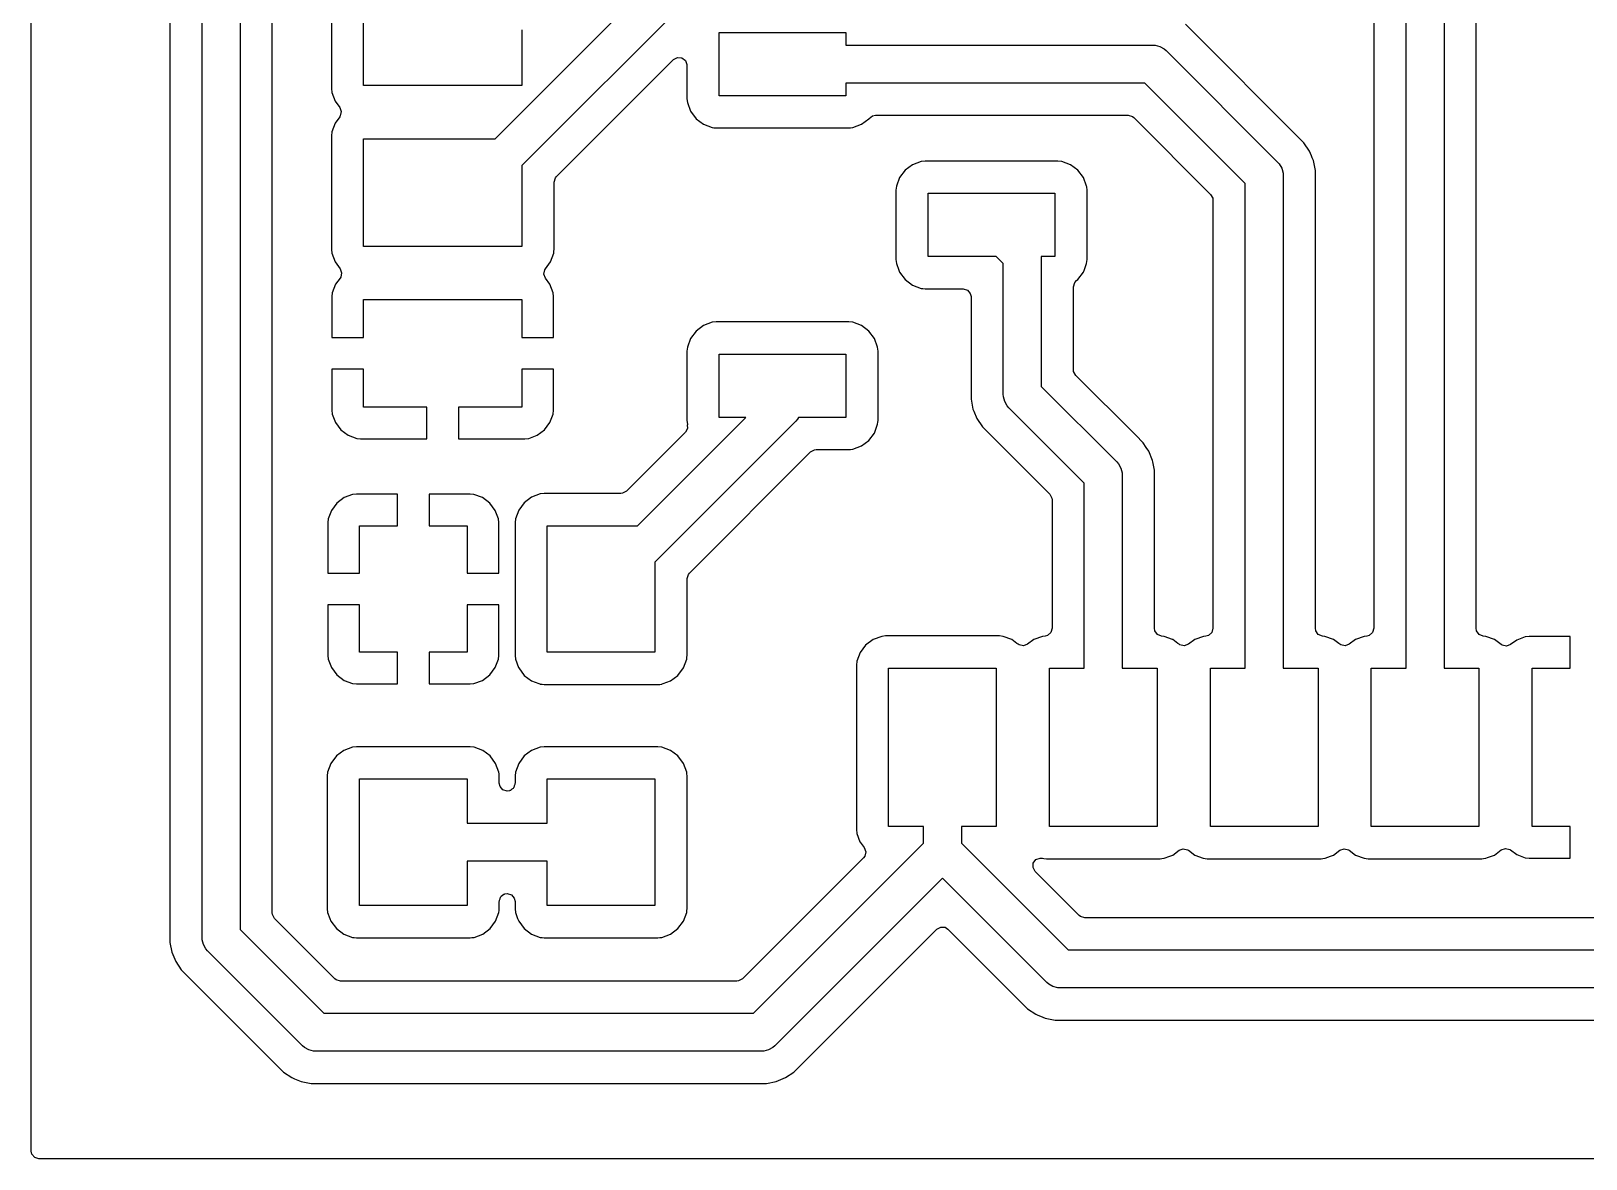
# Model space of a CAD drawing. Extents: x 0.5 to 45, y 0.5 to 33.
# Drawn here: x 0.5 to 25.05, y 0.5 to 18.31 of the extents above; entities that cross this region are included whole.
import ezdxf

# ---------------------------------------------------------------- set-up
doc = ezdxf.new("R2010")
doc.units = 0
doc.layers.add('BLACK', color=7, linetype='CONTINUOUS')

msp = doc.modelspace()

# ---------------------------------------------------------------- linework, layer by layer
at = {"layer": 'BLACK', "linetype": 'CONTINUOUS'}
for p, q in [((23.3185, 8.879575), (23.3185, 24.861801)), ((0.5005, 0.6245), (0.5005, 24.579635)), ((2.6915, 24.579635), (2.6915, 3.920366)), ((3.2, 4), (3.2, 24.5)), ((3.8, 24.375736), (3.8, 4.124264)), ((21.7015, 24.528746), (21.7015, 8.879575)), ((4.3085, 12.322156), (4.3085, 24.113746)), ((22.21, 8.25), (22.21, 23.75)), ((22.81, 23.75), (22.81, 8.25)), ((7.825736, 16.61), (11.757513, 20.541777)), ((12.093909, 20.029645), (8.25, 16.185736)), ((5.2415, 19.198655), (5.2415, 17.401346)), ((5.75, 17.45), (5.75, 19.15)), ((20.598003, 16.54539), (18.725747, 18.417646)), ((8.25, 18.330584), (8.25, 17.45)), ((11.364797, 17.289645), (11.364797, 18.289645)), ((11.364797, 18.289645), (13.364797, 18.289645)), ((13.364797, 18.289645), (13.364797, 18.089645)), ((13.364797, 18.089645), (18.210355, 18.089645)), ((18.210355, 18.089645), (18.249513, 18.087078)), ((18.249513, 18.087078), (18.32516, 18.066809)), ((18.32516, 18.066809), (18.392983, 18.027651)), ((18.392983, 18.027651), (18.422487, 18.001777)), ((18.422487, 18.001777), (20.182132, 16.242132)), ((8.794819, 16.011427), (10.644616, 17.861224)), ((10.644616, 17.861224), (10.705939, 17.894709)), ((10.705939, 17.894709), (10.775631, 17.889725)), ((10.775631, 17.889725), (10.831564, 17.847853)), ((10.831564, 17.847853), (10.855981, 17.782389)), ((10.855981, 17.782389), (10.856297, 17.773543)), ((10.856297, 17.773543), (10.856297, 17.240991)), ((8.25, 17.45), (5.75, 17.45)), ((18.086091, 17.489645), (13.364797, 17.489645)), ((13.364797, 17.489645), (13.364797, 17.289645)), ((19.67, 15.905736), (18.086091, 17.489645)), ((5.2415, 17.401346), (5.248011, 17.340798)), ((5.248011, 17.340798), (5.248011, 17.340796)), ((5.248011, 17.340796), (5.299111, 17.203796)), ((5.299111, 17.203796), (5.373585, 17.104311)), ((10.856297, 17.240991), (10.862808, 17.180443)), ((13.364797, 17.289645), (11.364797, 17.289645)), ((5.373585, 16.955689), (5.299111, 16.856205)), ((5.373585, 17.104311), (5.398002, 17.038846)), ((5.38315, 16.970573), (5.373585, 16.955689)), ((5.398002, 17.038846), (5.38315, 16.970573)), ((10.862808, 17.180443), (10.862808, 17.180441)), ((10.862808, 17.180441), (10.913908, 17.043442)), ((10.913908, 17.043442), (10.913908, 17.043441)), ((10.913908, 17.043441), (11.001536, 16.926384)), ((13.731854, 16.931456), (13.787787, 16.973327)), ((13.787787, 16.973327), (13.831121, 16.981145)), ((13.831121, 16.981145), (17.824101, 16.981145)), ((17.824101, 16.981145), (17.89114, 16.96146)), ((17.89114, 16.96146), (17.911782, 16.944826)), ((17.911782, 16.944826), (19.125181, 15.731427)), ((5.248011, 16.719203), (5.2415, 16.658655)), ((5.299111, 16.856205), (5.248011, 16.719205)), ((5.248011, 16.719205), (5.248011, 16.719203)), ((11.001536, 16.926384), (11.118593, 16.838756)), ((11.118593, 16.838756), (11.255596, 16.787656)), ((11.255596, 16.787656), (11.282847, 16.784727)), ((11.282847, 16.784727), (11.316142, 16.781146)), ((11.316142, 16.781146), (11.316159, 16.781145)), ((11.316159, 16.781145), (13.413435, 16.781145)), ((13.413435, 16.781145), (13.413451, 16.781146)), ((13.413451, 16.781146), (13.440489, 16.784054)), ((13.440489, 16.784054), (13.473998, 16.787656)), ((13.473998, 16.787656), (13.611001, 16.838756)), ((13.611001, 16.838756), (13.728058, 16.926384)), ((13.728058, 16.926384), (13.731854, 16.931456)), ((5.2415, 16.658655), (5.2415, 14.861346)), ((5.75, 14.91), (5.75, 16.61)), ((5.75, 16.61), (7.825736, 16.61)), ((20.68648, 16.412974), (20.598003, 16.54539)), ((14.555592, 16.251634), (14.418592, 16.200534)), ((14.555594, 16.251634), (14.555592, 16.251634)), ((14.616142, 16.258145), (14.555594, 16.251634)), ((14.616159, 16.258145), (14.616142, 16.258145)), ((16.713435, 16.258145), (14.616159, 16.258145)), ((16.713451, 16.258145), (16.713435, 16.258145)), ((16.774, 16.251634), (16.713451, 16.258145)), ((16.911001, 16.200534), (16.774, 16.251634)), ((20.182132, 16.242132), (20.208006, 16.212628)), ((20.208006, 16.212628), (20.247164, 16.144805)), ((20.686484, 16.412968), (20.68648, 16.412974)), ((20.686486, 16.412962), (20.686484, 16.412968)), ((20.686487, 16.412961), (20.686486, 16.412962)), ((20.716956, 16.339402), (20.686487, 16.412961)), ((20.716956, 16.339401), (20.716956, 16.339402)), ((20.729578, 16.308927), (20.716956, 16.339401)), ((20.74743, 16.265831), (20.729578, 16.308927)), ((20.762528, 16.189927), (20.74743, 16.265831)), ((8.25, 16.185736), (8.25, 14.91)), ((8.7585, 15.923746), (8.778185, 15.990785)), ((8.778185, 15.990785), (8.794819, 16.011427)), ((14.213908, 15.99585), (14.162808, 15.85885)), ((14.301536, 16.112906), (14.213908, 15.99585)), ((14.418592, 16.200534), (14.301536, 16.112906)), ((17.028058, 16.112906), (16.911001, 16.200534)), ((17.115686, 15.995849), (17.028058, 16.112906)), ((17.166786, 15.858846), (17.115686, 15.995849)), ((20.247164, 16.144805), (20.267433, 16.069158)), ((20.267433, 16.069158), (20.27, 16.03)), ((20.27, 16.03), (20.27, 8.25)), ((20.778499, 16.109635), (20.762528, 16.189927)), ((20.7785, 16.109631), (20.778499, 16.109635)), ((20.7785, 8.879575), (20.7785, 16.109631)), ((8.7585, 14.861363), (8.7585, 15.923746)), ((14.162808, 15.858848), (14.156297, 15.7983)), ((14.156297, 15.7983), (14.156297, 14.700991)), ((14.162808, 15.85885), (14.162808, 15.858848)), ((14.664797, 14.749645), (14.664797, 15.749645)), ((14.664797, 15.749645), (16.664797, 15.749645)), ((16.664797, 15.749645), (16.664797, 14.749645)), ((17.167626, 15.851031), (17.166786, 15.858846)), ((17.173296, 15.7983), (17.167626, 15.851031)), ((17.173297, 15.798283), (17.173296, 15.7983)), ((17.173297, 14.701008), (17.173297, 15.798283)), ((19.125181, 15.731427), (19.158666, 15.670104)), ((19.67, 8.25), (19.67, 15.905736)), ((19.158666, 15.670104), (19.1615, 15.643746)), ((19.1615, 15.643746), (19.1615, 8.879575)), ((5.2415, 14.861346), (5.248011, 14.800798)), ((5.248011, 14.800798), (5.248011, 14.800796)), ((5.248011, 14.800796), (5.299111, 14.663796)), ((8.25, 14.91), (5.75, 14.91)), ((8.700889, 14.663796), (8.751989, 14.800799)), ((8.751989, 14.800799), (8.755591, 14.834308)), ((8.755591, 14.834308), (8.758499, 14.861346)), ((8.758499, 14.861346), (8.7585, 14.861363)), ((15.740533, 14.749645), (14.664797, 14.749645)), ((15.85, 14.640178), (15.740533, 14.749645)), ((16.664797, 14.749645), (16.45, 14.749645)), ((16.45, 14.749645), (16.45, 12.699264)), ((5.299111, 14.663796), (5.378893, 14.55722)), ((5.378893, 14.55722), (5.40331, 14.491755)), ((5.40331, 14.491755), (5.388458, 14.423482)), ((8.596689, 14.474062), (8.61154, 14.542335)), ((8.61154, 14.542335), (8.621099, 14.557211)), ((8.621099, 14.557211), (8.700889, 14.663796)), ((14.156297, 14.700991), (14.162808, 14.640443)), ((14.162808, 14.640443), (14.162808, 14.640441)), ((14.162808, 14.640441), (14.202823, 14.53316)), ((14.202823, 14.53316), (14.213908, 14.503441)), ((14.213908, 14.503441), (14.301536, 14.386384)), ((15.85, 12.575), (15.85, 14.640178)), ((17.028058, 14.386384), (17.115686, 14.503441)), ((17.115686, 14.503441), (17.131836, 14.546739)), ((17.131836, 14.546739), (17.166785, 14.640441)), ((17.166785, 14.640442), (17.166786, 14.640444)), ((17.166785, 14.640441), (17.166785, 14.640442)), ((17.166786, 14.640444), (17.170388, 14.673953)), ((17.170388, 14.673953), (17.173296, 14.700991)), ((17.173296, 14.700991), (17.173297, 14.701008)), ((5.306645, 14.312087), (5.256403, 14.17738)), ((5.306647, 14.31209), (5.306645, 14.312087)), ((5.378893, 14.408598), (5.306647, 14.31209)), ((5.388458, 14.423482), (5.378893, 14.408598)), ((8.621106, 14.408598), (8.596689, 14.474062)), ((8.693353, 14.312089), (8.621106, 14.408598)), ((8.693354, 14.312087), (8.693353, 14.312089)), ((8.743596, 14.17738), (8.693354, 14.312087)), ((14.301536, 14.386384), (14.418593, 14.298756)), ((14.418593, 14.298756), (14.555596, 14.247656)), ((14.555596, 14.247656), (14.582847, 14.244727)), ((14.582847, 14.244727), (14.616142, 14.241146)), ((14.616142, 14.241146), (14.616159, 14.241145)), ((14.616159, 14.241145), (15.2175, 14.241145)), ((15.2175, 14.241145), (15.284539, 14.22146)), ((16.9585, 14.272244), (16.978185, 14.339283)), ((16.9585, 12.961254), (16.9585, 14.272244)), ((16.978185, 14.339283), (17.008192, 14.371513)), ((17.008192, 14.371513), (17.028055, 14.386382)), ((17.028054, 14.386382), (17.028058, 14.386384)), ((17.028055, 14.386382), (17.028054, 14.386382)), ((5.256401, 14.177373), (5.25, 14.117845)), ((5.25, 14.117845), (5.25, 13.47)), ((5.256403, 14.17738), (5.256401, 14.177373)), ((5.75, 13.47), (5.75, 14.07)), ((5.75, 14.07), (8.25, 14.07)), ((8.25, 14.07), (8.25, 13.47)), ((8.743598, 14.177373), (8.743596, 14.17738)), ((8.749999, 14.117845), (8.743598, 14.177373)), ((8.75, 14.117828), (8.749999, 14.117845)), ((8.75, 13.47), (8.75, 14.117828)), ((15.284539, 14.22146), (15.330294, 14.168656)), ((15.330294, 14.168656), (15.3415, 14.117145)), ((15.3415, 14.117145), (15.3415, 12.495366)), ((11.001536, 13.572906), (10.913908, 13.45585)), ((11.118592, 13.660534), (11.001536, 13.572906)), ((11.255592, 13.711634), (11.118592, 13.660534)), ((11.255594, 13.711634), (11.255592, 13.711634)), ((11.316142, 13.718145), (11.255594, 13.711634)), ((11.316159, 13.718145), (11.316142, 13.718145)), ((13.413435, 13.718145), (11.316159, 13.718145)), ((13.413451, 13.718145), (13.413435, 13.718145)), ((13.474, 13.711634), (13.413451, 13.718145)), ((13.611001, 13.660534), (13.474, 13.711634)), ((13.728058, 13.572906), (13.611001, 13.660534)), ((13.815686, 13.455849), (13.728058, 13.572906)), ((5.25, 13.47), (5.75, 13.47)), ((8.25, 13.47), (8.75, 13.47)), ((10.862808, 13.318848), (10.856297, 13.2583)), ((10.856297, 13.2583), (10.856297, 12.160991)), ((10.913908, 13.45585), (10.862808, 13.31885)), ((10.862808, 13.31885), (10.862808, 13.318848)), ((13.866786, 13.318846), (13.815686, 13.455849)), ((13.869954, 13.289375), (13.866786, 13.318846)), ((13.873296, 13.2583), (13.869954, 13.289375)), ((13.873297, 13.258283), (13.873296, 13.2583)), ((13.873297, 12.161008), (13.873297, 13.258283)), ((11.364797, 12.209645), (11.364797, 13.209645)), ((11.364797, 13.209645), (13.364797, 13.209645)), ((13.364797, 13.209645), (13.364797, 12.209645)), ((5.75, 12.97), (5.25, 12.97)), ((5.25, 12.97), (5.25, 12.322156)), ((5.75, 12.37), (5.75, 12.97)), ((8.75, 12.97), (8.25, 12.97)), ((8.25, 12.97), (8.25, 12.37)), ((8.75, 12.322173), (8.75, 12.97)), ((16.961334, 12.934896), (16.9585, 12.961254)), ((16.994819, 12.873573), (16.961334, 12.934896)), ((17.941047, 11.927344), (16.994819, 12.873573)), ((15.852567, 12.535842), (15.85, 12.575)), ((15.872836, 12.460195), (15.852567, 12.535842)), ((16.45, 12.699264), (17.642132, 11.507132)), ((4.3085, 10.547828), (4.3085, 12.322156)), ((5.25, 12.322156), (5.256401, 12.262628)), ((6.75, 12.37), (5.75, 12.37)), ((6.75, 11.87), (6.75, 12.37)), ((8.25, 12.37), (7.25, 12.37)), ((7.25, 12.37), (7.25, 11.87)), ((8.743598, 12.262628), (8.749999, 12.322156)), ((8.749999, 12.322156), (8.75, 12.322173)), ((15.3415, 12.495366), (15.372568, 12.339176)), ((15.372568, 12.339176), (15.372571, 12.339165)), ((15.372571, 12.339165), (15.385272, 12.308506)), ((15.385272, 12.308506), (15.385273, 12.3085)), ((15.385273, 12.3085), (15.385274, 12.3085)), ((15.385274, 12.3085), (15.433516, 12.192032)), ((15.911994, 12.392372), (15.872836, 12.460195)), ((15.937868, 12.362868), (15.911994, 12.392372)), ((17.13, 11.170736), (15.937868, 12.362868)), ((5.256401, 12.262628), (5.256403, 12.262621)), ((5.256403, 12.262621), (5.306645, 12.127914)), ((5.306645, 12.127914), (5.306649, 12.127907)), ((5.306649, 12.127907), (5.392809, 12.012813)), ((8.60719, 12.012813), (8.69335, 12.127907)), ((8.69335, 12.127907), (8.693354, 12.127914)), ((8.693354, 12.127914), (8.743596, 12.262621)), ((8.743596, 12.262621), (8.743598, 12.262628)), ((10.075736, 10.5), (11.785381, 12.209645)), ((12.576929, 12.152665), (10.35, 9.925736)), ((10.865545, 12.036777), (10.832061, 11.975454)), ((10.856297, 12.160991), (10.862808, 12.100443)), ((10.864593, 12.092887), (10.861582, 12.092176)), ((10.861582, 12.092176), (10.865545, 12.036777)), ((10.862808, 12.100443), (10.864593, 12.092887)), ((11.785381, 12.209645), (11.364797, 12.209645)), ((12.602803, 12.182169), (12.576929, 12.152665)), ((12.618666, 12.209645), (12.602803, 12.182169)), ((13.364797, 12.209645), (12.618666, 12.209645)), ((13.815686, 11.963441), (13.866786, 12.100444)), ((13.866786, 12.100444), (13.870388, 12.133953)), ((13.870388, 12.133953), (13.873296, 12.160991)), ((13.873296, 12.160991), (13.873297, 12.161008)), ((15.433516, 12.192032), (15.433517, 12.192029)), ((15.433517, 12.192029), (15.521996, 12.059612)), ((15.521996, 12.059612), (15.521999, 12.059608)), ((15.521999, 12.059608), (16.585181, 10.996428)), ((5.392809, 12.012813), (5.392812, 12.01281)), ((5.392812, 12.01281), (5.507906, 11.92665)), ((5.507906, 11.92665), (5.507913, 11.926646)), ((5.507913, 11.926646), (5.64262, 11.876404)), ((5.64262, 11.876404), (5.642627, 11.876402)), ((5.642627, 11.876402), (5.702155, 11.870001)), ((5.702155, 11.870001), (5.702172, 11.87)), ((5.702172, 11.87), (6.75, 11.87)), ((7.25, 11.87), (8.297828, 11.87)), ((8.297828, 11.87), (8.297844, 11.870001)), ((8.297844, 11.870001), (8.357372, 11.876402)), ((8.357372, 11.876402), (8.357379, 11.876404)), ((8.357379, 11.876404), (8.492086, 11.926646)), ((8.492086, 11.926646), (8.492093, 11.92665)), ((8.492093, 11.92665), (8.607187, 12.01281)), ((8.607187, 12.01281), (8.60719, 12.012813)), ((10.83206, 11.975453), (9.901427, 11.044819)), ((10.832061, 11.975454), (10.83206, 11.975453)), ((13.611001, 11.758756), (13.728058, 11.846384)), ((13.728058, 11.846384), (13.815686, 11.963441)), ((17.94107, 11.927323), (17.941047, 11.927344)), ((18.057998, 11.810395), (17.94107, 11.927323)), ((18.058003, 11.810389), (18.057998, 11.810395)), ((18.107177, 11.736794), (18.058003, 11.810389)), ((10.894819, 9.751427), (12.808218, 11.664826)), ((12.808218, 11.664826), (12.869541, 11.698311)), ((12.869541, 11.698311), (12.895899, 11.701145)), ((12.895899, 11.701145), (13.413435, 11.701145)), ((13.413435, 11.701145), (13.413451, 11.701146)), ((13.413451, 11.701146), (13.440489, 11.704054)), ((13.440489, 11.704054), (13.473998, 11.707656)), ((13.473998, 11.707656), (13.611001, 11.758756)), ((18.146483, 11.677969), (18.107177, 11.736794)), ((18.146483, 11.677968), (18.146483, 11.677969)), ((18.20743, 11.530831), (18.146483, 11.677968)), ((17.642132, 11.507132), (17.668006, 11.477628)), ((17.668006, 11.477628), (17.707164, 11.409805)), ((17.707164, 11.409805), (17.727433, 11.334158)), ((17.727433, 11.334158), (17.73, 11.295)), ((17.73, 11.295), (17.73, 8.25)), ((18.21179, 11.50891), (18.20743, 11.530831)), ((18.238499, 11.374635), (18.21179, 11.50891)), ((18.2385, 11.374631), (18.238499, 11.374635)), ((18.2385, 8.879575), (18.2385, 11.374631)), ((17.13, 8.25), (17.13, 11.170736)), ((5.32761, 10.857188), (5.24145, 10.742094)), ((5.327613, 10.857191), (5.32761, 10.857188)), ((5.442707, 10.943351), (5.327613, 10.857191)), ((5.442714, 10.943355), (5.442707, 10.943351)), ((5.577421, 10.993597), (5.442714, 10.943355)), ((5.577428, 10.993599), (5.577421, 10.993597)), ((5.636956, 11), (5.577428, 10.993599)), ((6.284801, 11), (5.636956, 11)), ((6.284801, 10.5), (6.284801, 11)), ((7.432645, 11), (6.784801, 11)), ((6.784801, 11), (6.784801, 10.5)), ((7.492173, 10.993599), (7.432645, 11)), ((7.49218, 10.993597), (7.492173, 10.993599)), ((7.626887, 10.943355), (7.49218, 10.993597)), ((7.626894, 10.943351), (7.626887, 10.943355)), ((7.741988, 10.857191), (7.626894, 10.943351)), ((7.741991, 10.857188), (7.741988, 10.857191)), ((7.828151, 10.742094), (7.741991, 10.857188)), ((8.286739, 10.863261), (8.199111, 10.746205)), ((8.403795, 10.950889), (8.286739, 10.863261)), ((8.540795, 11.001989), (8.403795, 10.950889)), ((8.540797, 11.001989), (8.540795, 11.001989)), ((8.601345, 11.0085), (8.540797, 11.001989)), ((9.813746, 11.0085), (8.601345, 11.0085)), ((9.840104, 11.011334), (9.813746, 11.0085)), ((9.901427, 11.044819), (9.840104, 11.011334)), ((16.585181, 10.996428), (16.618666, 10.935105)), ((16.618666, 10.935105), (16.6215, 10.908747)), ((16.6215, 10.908747), (16.6215, 8.879575)), ((5.191202, 10.607373), (5.184802, 10.547847)), ((5.191204, 10.60738), (5.191202, 10.607373)), ((5.241446, 10.742087), (5.191204, 10.60738)), ((5.24145, 10.742094), (5.241446, 10.742087)), ((7.828155, 10.742087), (7.828151, 10.742094)), ((7.878397, 10.60738), (7.828155, 10.742087)), ((7.878399, 10.607373), (7.878397, 10.60738)), ((7.884713, 10.548655), (7.878399, 10.607373)), ((8.148011, 10.609203), (8.1415, 10.548655)), ((8.199111, 10.746205), (8.148011, 10.609205)), ((8.148011, 10.609205), (8.148011, 10.609203)), ((4.3085, 8.452156), (4.3085, 10.547828)), ((5.184802, 10.547847), (5.184801, 10.547828)), ((5.184801, 10.547828), (5.184801, 9.75)), ((5.684801, 9.75), (5.684801, 10.5)), ((5.684801, 10.5), (6.284801, 10.5)), ((6.784801, 10.5), (7.384801, 10.5)), ((7.384801, 10.5), (7.384801, 9.75)), ((7.884801, 10.547836), (7.884713, 10.548655)), ((7.884801, 9.75), (7.884801, 10.547836)), ((8.1415, 10.548655), (8.1415, 8.451346)), ((8.65, 8.5), (8.65, 10.5)), ((8.65, 10.5), (10.075736, 10.5)), ((10.35, 9.925736), (10.35, 8.5)), ((5.184801, 9.75), (5.684801, 9.75)), ((7.384801, 9.75), (7.884801, 9.75)), ((10.8585, 9.663746), (10.878185, 9.730785)), ((10.8585, 8.451363), (10.8585, 9.663746)), ((10.878185, 9.730785), (10.894819, 9.751427)), ((5.684801, 9.25), (5.184801, 9.25)), ((5.184801, 9.25), (5.184801, 8.452156)), ((5.684801, 8.5), (5.684801, 9.25)), ((7.884801, 9.25), (7.384801, 9.25)), ((7.384801, 9.25), (7.384801, 8.5)), ((7.884801, 8.452173), (7.884801, 9.25)), ((16.6215, 8.879575), (16.601815, 8.812536)), ((18.244845, 8.840419), (18.2385, 8.879575)), ((18.284692, 8.783025), (18.244845, 8.840419)), ((19.1615, 8.879575), (19.141815, 8.812536)), ((20.784845, 8.840419), (20.7785, 8.879575)), ((20.824692, 8.783025), (20.784845, 8.840419)), ((21.7015, 8.879575), (21.681815, 8.812536)), ((23.324845, 8.840419), (23.3185, 8.879575)), ((23.364692, 8.783025), (23.324845, 8.840419)), ((13.676739, 8.613261), (13.589111, 8.496205)), ((13.793795, 8.700889), (13.676739, 8.613261)), ((13.930795, 8.751989), (13.793795, 8.700889)), ((13.930797, 8.751989), (13.930795, 8.751989)), ((13.991345, 8.7585), (13.930797, 8.751989)), ((13.991362, 8.7585), (13.991345, 8.7585)), ((15.788638, 8.7585), (13.991362, 8.7585)), ((15.788654, 8.7585), (15.788638, 8.7585)), ((15.849203, 8.751989), (15.788654, 8.7585)), ((15.984933, 8.701363), (15.849203, 8.751989)), ((15.986204, 8.700889), (15.984933, 8.701363)), ((16.066478, 8.640796), (15.986204, 8.700889)), ((16.085689, 8.626415), (16.066478, 8.640796)), ((16.100573, 8.61685), (16.085689, 8.626415)), ((16.168846, 8.601998), (16.100573, 8.61685)), ((16.234311, 8.626415), (16.168846, 8.601998)), ((16.333795, 8.700889), (16.234311, 8.626415)), ((16.470795, 8.751989), (16.333795, 8.700889)), ((16.470796, 8.751989), (16.470795, 8.751989)), ((16.510758, 8.756286), (16.470796, 8.751989)), ((16.549011, 8.766781), (16.510758, 8.756286)), ((16.601815, 8.812536), (16.549011, 8.766781)), ((18.349242, 8.756286), (18.284692, 8.783025)), ((18.389203, 8.751989), (18.349242, 8.756286)), ((18.524933, 8.701363), (18.389203, 8.751989)), ((18.526204, 8.700889), (18.524933, 8.701363)), ((18.606478, 8.640796), (18.526204, 8.700889)), ((18.625689, 8.626415), (18.606478, 8.640796)), ((18.640573, 8.61685), (18.625689, 8.626415)), ((18.708846, 8.601998), (18.640573, 8.61685)), ((18.774311, 8.626415), (18.708846, 8.601998)), ((18.873795, 8.700889), (18.774311, 8.626415)), ((19.010795, 8.751989), (18.873795, 8.700889)), ((19.010796, 8.751989), (19.010795, 8.751989)), ((19.050758, 8.756286), (19.010796, 8.751989)), ((19.089011, 8.766781), (19.050758, 8.756286)), ((19.141815, 8.812536), (19.089011, 8.766781)), ((20.889242, 8.756286), (20.824692, 8.783025)), ((20.929203, 8.751989), (20.889242, 8.756286)), ((21.064933, 8.701363), (20.929203, 8.751989)), ((21.066204, 8.700889), (21.064933, 8.701363)), ((21.146478, 8.640796), (21.066204, 8.700889)), ((21.165689, 8.626415), (21.146478, 8.640796)), ((21.180573, 8.61685), (21.165689, 8.626415)), ((21.248846, 8.601998), (21.180573, 8.61685)), ((21.314311, 8.626415), (21.248846, 8.601998)), ((21.413795, 8.700889), (21.314311, 8.626415)), ((21.550795, 8.751989), (21.413795, 8.700889)), ((21.550796, 8.751989), (21.550795, 8.751989)), ((21.590758, 8.756286), (21.550796, 8.751989)), ((21.629011, 8.766781), (21.590758, 8.756286)), ((21.681815, 8.812536), (21.629011, 8.766781)), ((23.429242, 8.756286), (23.364692, 8.783025)), ((23.469203, 8.751989), (23.429242, 8.756286)), ((23.606204, 8.700889), (23.469203, 8.751989)), ((23.71278, 8.621107), (23.606204, 8.700889)), ((23.727664, 8.611542), (23.71278, 8.621107)), ((23.795937, 8.59669), (23.727664, 8.611542)), ((23.861402, 8.621107), (23.795937, 8.59669)), ((23.95791, 8.693353), (23.861402, 8.621107)), ((23.957913, 8.693355), (23.95791, 8.693353)), ((24.09262, 8.743597), (23.957913, 8.693355)), ((24.092627, 8.743599), (24.09262, 8.743597)), ((24.152155, 8.75), (24.092627, 8.743599)), ((24.8, 8.75), (24.152155, 8.75)), ((24.8, 8.25), (24.8, 8.75)), ((4.3085, 6.548655), (4.3085, 8.452156)), ((5.184801, 8.452156), (5.191202, 8.392628)), ((5.191202, 8.392628), (5.191204, 8.392621)), ((5.191204, 8.392621), (5.241446, 8.257914)), ((6.284801, 8.5), (5.684801, 8.5)), ((6.284801, 8), (6.284801, 8.5)), ((7.384801, 8.5), (6.784801, 8.5)), ((6.784801, 8.5), (6.784801, 8)), ((7.828155, 8.257914), (7.878397, 8.392621)), ((7.878397, 8.392621), (7.878399, 8.392628)), ((7.878399, 8.392628), (7.8848, 8.452156)), ((7.8848, 8.452156), (7.884801, 8.452173)), ((8.1415, 8.451346), (8.148011, 8.390798)), ((8.148011, 8.390798), (8.148011, 8.390796)), ((8.148011, 8.390796), (8.197575, 8.257914)), ((10.35, 8.5), (8.65, 8.5)), ((10.800889, 8.253796), (10.851989, 8.390799)), ((10.851989, 8.390799), (10.855591, 8.424308)), ((10.855591, 8.424308), (10.858499, 8.451346)), ((10.858499, 8.451346), (10.8585, 8.451363)), ((13.538011, 8.359203), (13.5315, 8.298655)), ((13.589111, 8.496205), (13.538011, 8.359205)), ((13.538011, 8.359205), (13.538011, 8.359203)), ((5.241446, 8.257914), (5.24145, 8.257907)), ((5.24145, 8.257907), (5.32761, 8.142813)), ((5.32761, 8.142813), (5.327613, 8.14281)), ((5.327613, 8.14281), (5.442707, 8.05665)), ((7.626894, 8.05665), (7.741988, 8.14281)), ((7.741988, 8.14281), (7.741991, 8.142813)), ((7.741991, 8.142813), (7.828151, 8.257907)), ((7.828151, 8.257907), (7.828155, 8.257914)), ((8.197575, 8.257914), (8.199111, 8.253796)), ((8.199111, 8.253796), (8.286739, 8.136739)), ((8.286739, 8.136739), (8.403796, 8.049111)), ((10.596204, 8.049111), (10.713261, 8.136739)), ((10.713261, 8.136739), (10.800889, 8.253796)), ((13.5315, 8.298655), (13.5315, 5.701346)), ((14.04, 5.75), (14.04, 8.25)), ((14.04, 8.25), (15.74, 8.25)), ((15.74, 8.25), (15.74, 5.75)), ((16.58, 5.75), (16.58, 8.25)), ((16.58, 8.25), (17.13, 8.25)), ((17.73, 8.25), (18.28, 8.25)), ((18.28, 8.25), (18.28, 5.75)), ((19.12, 5.75), (19.12, 8.25)), ((19.12, 8.25), (19.67, 8.25)), ((20.27, 8.25), (20.82, 8.25)), ((20.82, 8.25), (20.82, 5.75)), ((21.66, 5.75), (21.66, 8.25)), ((21.66, 8.25), (22.21, 8.25)), ((22.81, 8.25), (23.36, 8.25)), ((23.36, 8.25), (23.36, 5.75)), ((24.2, 5.75), (24.2, 8.25)), ((24.2, 8.25), (24.8, 8.25)), ((5.442707, 8.05665), (5.442714, 8.056646)), ((5.442714, 8.056646), (5.577421, 8.006404)), ((5.577421, 8.006404), (5.577428, 8.006402)), ((5.577428, 8.006402), (5.636956, 8.000001)), ((5.636956, 8.000001), (5.636973, 8)), ((5.636973, 8), (6.284801, 8)), ((6.784801, 8), (7.432629, 8)), ((7.432629, 8), (7.432645, 8.000001)), ((7.432645, 8.000001), (7.492173, 8.006402)), ((7.492173, 8.006402), (7.49218, 8.006404)), ((7.49218, 8.006404), (7.626887, 8.056646)), ((7.626887, 8.056646), (7.626894, 8.05665)), ((8.403796, 8.049111), (8.518297, 8.006404)), ((8.518297, 8.006404), (8.535463, 8.000001)), ((8.535463, 8.000001), (8.540799, 7.998011)), ((8.540799, 7.998011), (8.56805, 7.995082)), ((8.56805, 7.995082), (8.601345, 7.991501)), ((8.601345, 7.991501), (8.601362, 7.9915)), ((8.601362, 7.9915), (10.398638, 7.9915)), ((10.398638, 7.9915), (10.398654, 7.991501)), ((10.398654, 7.991501), (10.425692, 7.994409)), ((10.425692, 7.994409), (10.459201, 7.998011)), ((10.459201, 7.998011), (10.464537, 8.000001)), ((10.464537, 8.000001), (10.481703, 8.006404)), ((10.481703, 8.006404), (10.596204, 8.049111)), ((5.438596, 6.950889), (5.32154, 6.863261)), ((5.575596, 7.001989), (5.438596, 6.950889)), ((5.575598, 7.001989), (5.575596, 7.001989)), ((5.636146, 7.0085), (5.575598, 7.001989)), ((5.636163, 7.0085), (5.636146, 7.0085)), ((7.433439, 7.0085), (5.636163, 7.0085)), ((7.433455, 7.0085), (7.433439, 7.0085)), ((7.494004, 7.001989), (7.433455, 7.0085)), ((7.631005, 6.950889), (7.494004, 7.001989)), ((7.748062, 6.863261), (7.631005, 6.950889)), ((8.403795, 6.950889), (8.286739, 6.863261)), ((8.540795, 7.001989), (8.403795, 6.950889)), ((8.540797, 7.001989), (8.540795, 7.001989)), ((8.601345, 7.0085), (8.540797, 7.001989)), ((8.601362, 7.0085), (8.601345, 7.0085)), ((10.398638, 7.0085), (8.601362, 7.0085)), ((10.398654, 7.0085), (10.398638, 7.0085)), ((10.459203, 7.001989), (10.398654, 7.0085)), ((10.596204, 6.950889), (10.459203, 7.001989)), ((10.713261, 6.863261), (10.596204, 6.950889)), ((5.233912, 6.746205), (5.182812, 6.609205)), ((5.32154, 6.863261), (5.233912, 6.746205)), ((7.83569, 6.746204), (7.748062, 6.863261)), ((7.88679, 6.609201), (7.83569, 6.746204)), ((8.199111, 6.746205), (8.148011, 6.609205)), ((8.286739, 6.863261), (8.199111, 6.746205)), ((10.800889, 6.746204), (10.713261, 6.863261)), ((10.851989, 6.609201), (10.800889, 6.746204)), ((4.3085, 4.386254), (4.3085, 6.548655)), ((5.182812, 6.609203), (5.176301, 6.548655)), ((5.176301, 6.548655), (5.176301, 4.451346)), ((5.182812, 6.609205), (5.182812, 6.609203)), ((5.684801, 4.5), (5.684801, 6.5)), ((5.684801, 6.5), (7.384801, 6.5)), ((7.384801, 6.5), (7.384801, 5.8)), ((7.889958, 6.57973), (7.88679, 6.609201)), ((7.8933, 6.548655), (7.889958, 6.57973)), ((7.893301, 6.548638), (7.8933, 6.548655)), ((7.893301, 6.4325), (7.893301, 6.548638)), ((7.904507, 6.380989), (7.893301, 6.4325)), ((8.129259, 6.390813), (8.121815, 6.365461)), ((8.140238, 6.414853), (8.129259, 6.390813)), ((8.1415, 6.4325), (8.138949, 6.423815)), ((8.138949, 6.423815), (8.140238, 6.414853)), ((8.148011, 6.609203), (8.1415, 6.548655)), ((8.1415, 6.548655), (8.1415, 6.4325)), ((8.148011, 6.609205), (8.148011, 6.609203)), ((8.65, 5.8), (8.65, 6.5)), ((8.65, 6.5), (10.35, 6.5)), ((10.35, 6.5), (10.35, 4.5)), ((10.855157, 6.57973), (10.851989, 6.609201)), ((10.858499, 6.548655), (10.855157, 6.57973)), ((10.8585, 6.548638), (10.858499, 6.548655)), ((10.8585, 4.451363), (10.8585, 6.548638)), ((7.950262, 6.328185), (7.904507, 6.380989)), ((8.017301, 6.3085), (7.950262, 6.328185)), ((8.0175, 6.3085), (8.017301, 6.3085)), ((8.052435, 6.313523), (8.0175, 6.3085)), ((8.058496, 6.317419), (8.052435, 6.313523)), ((8.069011, 6.319706), (8.058496, 6.317419)), ((8.088978, 6.337008), (8.069011, 6.319706)), ((8.111213, 6.351297), (8.088978, 6.337008)), ((8.114974, 6.359534), (8.111213, 6.351297)), ((8.121815, 6.365461), (8.114974, 6.359534)), ((7.384801, 5.8), (8.65, 5.8)), ((13.5315, 5.701346), (13.538011, 5.640798)), ((14.59, 5.75), (14.04, 5.75)), ((14.59, 5.484264), (14.59, 5.75)), ((15.74, 5.75), (15.19, 5.75)), ((15.19, 5.75), (15.19, 5.484264)), ((18.28, 5.75), (16.58, 5.75)), ((20.82, 5.75), (19.12, 5.75)), ((23.36, 5.75), (21.66, 5.75)), ((24.8, 5.75), (24.2, 5.75)), ((24.8, 5.25), (24.8, 5.75)), ((11.905736, 2.8), (14.59, 5.484264)), ((13.538011, 5.640798), (13.538011, 5.640796)), ((13.538011, 5.640796), (13.587575, 5.507914)), ((13.587575, 5.507914), (13.589111, 5.503796)), ((13.589111, 5.503796), (13.653707, 5.417506)), ((13.653707, 5.417506), (13.678124, 5.352043)), ((15.19, 5.484264), (16.874264, 3.8)), ((23.712782, 5.378895), (23.778244, 5.403311)), ((23.778244, 5.403311), (23.846517, 5.38846)), ((8.65, 5.2), (7.384801, 5.2)), ((7.384801, 5.2), (7.384801, 4.5)), ((8.65, 4.5), (8.65, 5.2)), ((13.642121, 5.255515), (11.731427, 3.344819)), ((13.663273, 5.28377), (13.642121, 5.255515)), ((13.678124, 5.352043), (13.663273, 5.28377)), ((16.319986, 5.101244), (16.32497, 5.170936)), ((16.32497, 5.170936), (16.366842, 5.226869)), ((16.366842, 5.226869), (16.432306, 5.251286)), ((16.432306, 5.251286), (16.463084, 5.248809)), ((16.463084, 5.248809), (16.463088, 5.24884)), ((16.463088, 5.24884), (16.464252, 5.248715)), ((16.464252, 5.248715), (16.469667, 5.248279)), ((16.469667, 5.248279), (16.470792, 5.248014)), ((16.470792, 5.248014), (16.470799, 5.248011)), ((16.470799, 5.248011), (16.491504, 5.245786)), ((16.491504, 5.245786), (16.531345, 5.241501)), ((16.531345, 5.241501), (16.531362, 5.2415)), ((16.531362, 5.2415), (18.328638, 5.2415)), ((18.328638, 5.2415), (18.328654, 5.241501)), ((18.328654, 5.241501), (18.355692, 5.244409)), ((18.355692, 5.244409), (18.389201, 5.248011)), ((18.389201, 5.248011), (18.391089, 5.248715)), ((18.391089, 5.248715), (18.479073, 5.281532)), ((18.479073, 5.281532), (18.526204, 5.299111)), ((18.526204, 5.299111), (18.526204, 5.299112)), ((18.526204, 5.299112), (18.526206, 5.299112)), ((18.526206, 5.299112), (18.526207, 5.299113)), ((18.526207, 5.299113), (18.625689, 5.373585)), ((18.625689, 5.373585), (18.691153, 5.398003)), ((18.691153, 5.398003), (18.759426, 5.383152)), ((18.759426, 5.383152), (18.774311, 5.373585)), ((18.774311, 5.373585), (18.873792, 5.299113)), ((18.873792, 5.299113), (18.873793, 5.299112)), ((18.873793, 5.299112), (19.008912, 5.248715)), ((19.008912, 5.248715), (19.010799, 5.248011)), ((19.010799, 5.248011), (19.03805, 5.245082)), ((19.03805, 5.245082), (19.071345, 5.241501)), ((19.071345, 5.241501), (19.071362, 5.2415)), ((19.071362, 5.2415), (20.868638, 5.2415)), ((20.868638, 5.2415), (20.868654, 5.241501)), ((20.868654, 5.241501), (20.895692, 5.244409)), ((20.895692, 5.244409), (20.929201, 5.248011)), ((20.929201, 5.248011), (20.931089, 5.248715)), ((20.931089, 5.248715), (21.019073, 5.281532)), ((21.019073, 5.281532), (21.066204, 5.299111)), ((21.066204, 5.299111), (21.066204, 5.299112)), ((21.066204, 5.299112), (21.066206, 5.299112)), ((21.066206, 5.299112), (21.066207, 5.299113)), ((21.066207, 5.299113), (21.165689, 5.373585)), ((21.165689, 5.373585), (21.231153, 5.398003)), ((21.231153, 5.398003), (21.299426, 5.383152)), ((21.299426, 5.383152), (21.314311, 5.373585)), ((21.314311, 5.373585), (21.413792, 5.299113)), ((21.413792, 5.299113), (21.413793, 5.299112)), ((21.413793, 5.299112), (21.548912, 5.248715)), ((21.548912, 5.248715), (21.550799, 5.248011)), ((21.550799, 5.248011), (21.57805, 5.245082)), ((21.57805, 5.245082), (21.611345, 5.241501)), ((21.611345, 5.241501), (21.611362, 5.2415)), ((21.611362, 5.2415), (23.408638, 5.2415)), ((23.408638, 5.2415), (23.408654, 5.241501)), ((23.408654, 5.241501), (23.435692, 5.244409)), ((23.435692, 5.244409), (23.469201, 5.248011)), ((23.469201, 5.248011), (23.471089, 5.248715)), ((23.471089, 5.248715), (23.497985, 5.258747)), ((23.497985, 5.258747), (23.606204, 5.299111)), ((23.606204, 5.299111), (23.712782, 5.378895)), ((23.846517, 5.38846), (23.861402, 5.378894)), ((23.861402, 5.378894), (23.957911, 5.306647)), ((23.957911, 5.306647), (23.957913, 5.306646)), ((23.957913, 5.306646), (24.09262, 5.256404)), ((24.09262, 5.256404), (24.092627, 5.256402)), ((24.092627, 5.256402), (24.152155, 5.250001)), ((24.152155, 5.250001), (24.152172, 5.25)), ((24.152172, 5.25), (24.8, 5.25)), ((14.89, 4.935736), (12.242132, 2.287868)), ((16.537868, 3.287868), (14.89, 4.935736)), ((16.353471, 5.039921), (16.319986, 5.101244)), ((17.048573, 4.344819), (16.353471, 5.039921)), ((7.945822, 4.662993), (7.96579, 4.680294)), ((7.96579, 4.680294), (7.976304, 4.682582)), ((7.976304, 4.682582), (7.982366, 4.686477)), ((7.982366, 4.686477), (8.017301, 4.6915)), ((8.017301, 4.6915), (8.0175, 4.6915)), ((8.0175, 4.6915), (8.084539, 4.671815)), ((8.084539, 4.671815), (8.130294, 4.619011)), ((5.176301, 4.451346), (5.182812, 4.390798)), ((7.384801, 4.5), (5.684801, 4.5)), ((7.88679, 4.390799), (7.890392, 4.424308)), ((7.890392, 4.424308), (7.8933, 4.451346)), ((7.8933, 4.451346), (7.893301, 4.451363)), ((7.893301, 4.5675), (7.895851, 4.576186)), ((7.893301, 4.451363), (7.893301, 4.5675)), ((7.894563, 4.585147), (7.905541, 4.609188)), ((7.895851, 4.576186), (7.894563, 4.585147)), ((7.905541, 4.609188), (7.912986, 4.634539)), ((7.912986, 4.634539), (7.919826, 4.640467)), ((7.919826, 4.640467), (7.923588, 4.648703)), ((7.923588, 4.648703), (7.945822, 4.662993)), ((8.130294, 4.619011), (8.1415, 4.5675)), ((8.1415, 4.5675), (8.1415, 4.451346)), ((8.1415, 4.451346), (8.148011, 4.390798)), ((10.35, 4.5), (8.65, 4.5)), ((10.851989, 4.390799), (10.855591, 4.424308)), ((10.855591, 4.424308), (10.858499, 4.451346)), ((10.858499, 4.451346), (10.8585, 4.451363)), ((4.311334, 4.359896), (4.3085, 4.386254)), ((4.344819, 4.298573), (4.311334, 4.359896)), ((5.298573, 3.344819), (4.344819, 4.298573)), ((5.182812, 4.390798), (5.182812, 4.390796)), ((5.182812, 4.390796), (5.21701, 4.299111)), ((5.21701, 4.299111), (5.233912, 4.253796)), ((5.233912, 4.253796), (5.32154, 4.136739)), ((7.748062, 4.136739), (7.83569, 4.253796)), ((7.83569, 4.253796), (7.88679, 4.390799)), ((8.148011, 4.390798), (8.148011, 4.390796)), ((8.148011, 4.390796), (8.182209, 4.299111)), ((8.182209, 4.299111), (8.199111, 4.253796)), ((8.199111, 4.253796), (8.286739, 4.136739)), ((10.713261, 4.136739), (10.800889, 4.253796)), ((10.800889, 4.253796), (10.851989, 4.390799)), ((17.069215, 4.328185), (17.048573, 4.344819)), ((17.136254, 4.3085), (17.069215, 4.328185)), ((32.613746, 4.3085), (17.136254, 4.3085)), ((3.202567, 3.960842), (3.2, 4)), ((3.222836, 3.885195), (3.202567, 3.960842)), ((3.8, 4.124264), (5.124264, 2.8)), ((5.32154, 4.136739), (5.438597, 4.049111)), ((5.438597, 4.049111), (5.5756, 3.998011)), ((5.5756, 3.998011), (5.602851, 3.995082)), ((5.602851, 3.995082), (5.636146, 3.991501)), ((5.636146, 3.991501), (5.636163, 3.9915)), ((5.636163, 3.9915), (7.433439, 3.9915)), ((7.433439, 3.9915), (7.433455, 3.991501)), ((7.433455, 3.991501), (7.460493, 3.994409)), ((7.460493, 3.994409), (7.494002, 3.998011)), ((7.494002, 3.998011), (7.631005, 4.049111)), ((7.631005, 4.049111), (7.748062, 4.136739)), ((8.286739, 4.136739), (8.403796, 4.049111)), ((8.403796, 4.049111), (8.540799, 3.998011)), ((8.540799, 3.998011), (8.56805, 3.995082)), ((8.56805, 3.995082), (8.601345, 3.991501)), ((8.601345, 3.991501), (8.601362, 3.9915)), ((8.601362, 3.9915), (10.398638, 3.9915)), ((10.398638, 3.9915), (10.398654, 3.991501)), ((10.398654, 3.991501), (10.425692, 3.994409)), ((10.425692, 3.994409), (10.459201, 3.998011)), ((10.459201, 3.998011), (10.596204, 4.049111)), ((10.596204, 4.049111), (10.713261, 4.136739)), ((12.545389, 1.871997), (14.80232, 4.128929)), ((14.80232, 4.128929), (14.863641, 4.162412)), ((14.863641, 4.162412), (14.933333, 4.157428)), ((14.933333, 4.157428), (14.97768, 4.128927)), ((14.97768, 4.128927), (16.23461, 2.871997)), ((2.6915, 3.920366), (2.722568, 3.764177)), ((2.722568, 3.764177), (2.72257, 3.764169)), ((2.72257, 3.764169), (2.753043, 3.690601)), ((2.753043, 3.690601), (2.753043, 3.6906)), ((2.753043, 3.6906), (2.783512, 3.617039)), ((3.261994, 3.817372), (3.222836, 3.885195)), ((3.287868, 3.787868), (3.261994, 3.817372)), ((4.787868, 2.287868), (3.287868, 3.787868)), ((16.874264, 3.8), (32.875736, 3.8)), ((2.783512, 3.617039), (2.783519, 3.617026)), ((2.783519, 3.617026), (2.871996, 3.484612)), ((2.871996, 3.484612), (2.871999, 3.484608)), ((2.871999, 3.484608), (4.484607, 1.872)), ((5.319215, 3.328185), (5.298573, 3.344819)), ((5.386254, 3.3085), (5.319215, 3.328185)), ((11.643746, 3.3085), (5.386254, 3.3085)), ((11.670104, 3.311334), (11.643746, 3.3085)), ((11.731427, 3.344819), (11.670104, 3.311334)), ((16.567372, 3.261994), (16.537868, 3.287868)), ((16.635195, 3.222836), (16.567372, 3.261994)), ((16.710842, 3.202567), (16.635195, 3.222836)), ((16.75, 3.2), (16.710842, 3.202567)), ((33, 3.2), (16.75, 3.2)), ((5.124264, 2.8), (11.905736, 2.8)), ((16.23461, 2.871997), (16.367026, 2.78352)), ((16.367026, 2.78352), (16.367032, 2.783516)), ((16.367032, 2.783516), (16.395761, 2.771617)), ((16.395761, 2.771617), (16.440602, 2.753043)), ((16.440602, 2.753043), (16.514169, 2.72257)), ((16.514169, 2.72257), (16.670365, 2.691501)), ((16.670365, 2.691501), (16.670369, 2.6915)), ((16.670369, 2.6915), (16.67037, 2.6915)), ((16.67037, 2.6915), (33.079631, 2.6915)), ((4.817372, 2.261994), (4.787868, 2.287868)), ((4.885195, 2.222836), (4.817372, 2.261994)), ((4.960842, 2.202567), (4.885195, 2.222836)), ((12.144805, 2.222836), (12.069158, 2.202567)), ((12.212628, 2.261994), (12.144805, 2.222836)), ((12.242132, 2.287868), (12.212628, 2.261994)), ((5, 2.2), (4.960842, 2.202567)), ((12.03, 2.2), (5, 2.2)), ((12.069158, 2.202567), (12.03, 2.2)), ((4.484607, 1.872), (4.484615, 1.871994)), ((4.484615, 1.871994), (4.617025, 1.783521)), ((4.617025, 1.783521), (4.617029, 1.783518)), ((4.617029, 1.783518), (4.61703, 1.783518)), ((4.61703, 1.783518), (4.617031, 1.783517)), ((4.617031, 1.783517), (4.660124, 1.765668)), ((4.660124, 1.765668), (4.660126, 1.765667)), ((4.660126, 1.765667), (4.660127, 1.765667)), ((4.660127, 1.765667), (4.764169, 1.72257)), ((4.764169, 1.72257), (4.920365, 1.691501)), ((12.109632, 1.691501), (12.265831, 1.72257)), ((12.265831, 1.72257), (12.339399, 1.753044)), ((12.339399, 1.753044), (12.412968, 1.783516)), ((12.412968, 1.783516), (12.545389, 1.871997)), ((4.920365, 1.691501), (4.920369, 1.6915)), ((4.920369, 1.6915), (4.92037, 1.6915)), ((4.92037, 1.6915), (12.109631, 1.6915)), ((12.109631, 1.6915), (12.109632, 1.691501)), ((0.511706, 0.572989), (0.5005, 0.6245)), ((0.557461, 0.520185), (0.511706, 0.572989)), ((0.6245, 0.5005), (0.557461, 0.520185)), ((44.8755, 0.5005), (0.6245, 0.5005))]:
    msp.add_line(p, q, dxfattribs=at)

doc.saveas('drawing.dxf')
